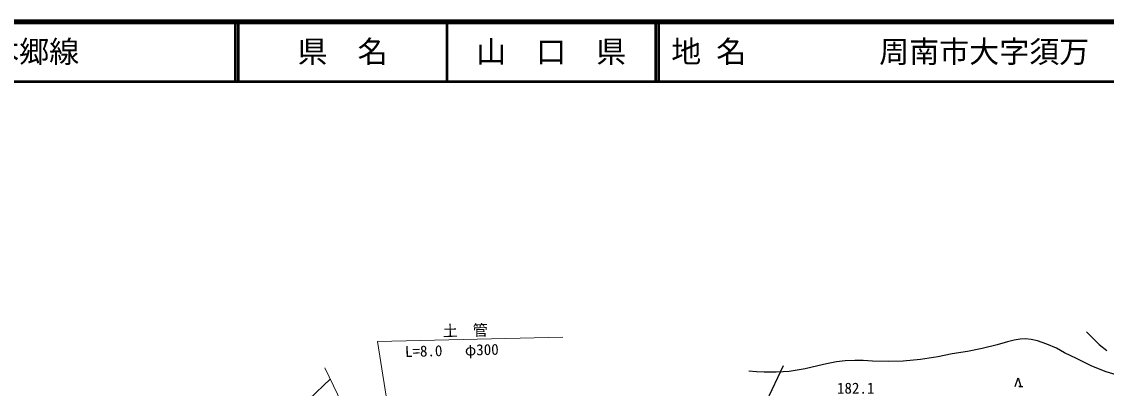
# Model space of a CAD drawing. Units: millimetres, scale not verified. Extents: x 40000 to 680000, y 20000 to 380000.
# Drawn here: x 262159 to 442866, y 318866 to 380000 of the extents above; entities that cross this region are included whole.
import ezdxf
from ezdxf.enums import TextEntityAlignment as Align

# ---------------------------------------------------------------- set-up
doc = ezdxf.new("R2010")
doc.units = ezdxf.units.MM
doc.header["$LTSCALE"] = 1000
for name, color, linetype, lineweight in [('M-BGD', 7, 'Continuous', 25), ('M-STR-HTXT', 7, 'Continuous', 13), ('M-TTL', 2, 'Continuous', 140), ('M-TTL-LINE', 7, 'Continuous', 50)]:
    doc.layers.add(name, color=color, linetype=linetype, lineweight=lineweight)
doc.layers.add('M-TTL-TXT', color=7, linetype='Continuous')
doc.styles.add('ＭＳ ゴシック', font='')
doc.styles.get('ＭＳ ゴシック').set_extended_font_data('MS Gothic')

msp = doc.modelspace()

# ---------------------------------------------------------------- linework, layer by layer
at = {"layer": 'M-BGD'}
for p, q in [((428313, 319192), (428979, 319192)), ((428646, 319192), (428313, 319192))]:
    msp.add_line(p, q, dxfattribs=at)
for points in [[(445225, 320921), (442851, 321595), (440454, 322553), (437894, 323813), (435926, 324797), (434560, 325535), (432975, 326235), (431375, 326763), (430361, 327006), (429390, 327091), (428518, 327063), (427490, 326877), (426419, 326592), (424679, 326093), (422179, 325518), (419752, 324997), (417198, 324638), (414806, 324128), (411902, 323693), (408998, 323367), (406585, 323330), (403917, 323403), (402346, 323502), (400981, 323532), (399380, 323429), (397941, 323297), (396267, 322930), (394808, 322590), (392703, 322131), (391384, 321909), (390036, 321687), (389009, 321616), (387856, 321548), (385861, 321541), (384590, 321602), (383302, 321741)], [(439548, 328271), (441680, 326186), (442932, 325180)], [(378024, 308656), (379948, 309653), (382317, 311058), (383586, 312341), (384660, 313845), (386250, 316686), (389094, 322663)], [(427706, 319192), (428176, 320630), (428646, 319192)]]:
    msp.add_lwpolyline(points, dxfattribs=at)
at = {"layer": 'M-STR-HTXT'}
msp.add_line((326537, 293516), (312691, 322308), dxfattribs=at)
for points in [[(326897, 292302), (321415, 326696), (352292, 327422)], [(313590, 320439), (309991, 317019), (304990, 312437), (296952, 305570), (292979, 302576), (289101, 299930), (285890, 298053), (281938, 296239), (274535, 294234)]]:
    msp.add_lwpolyline(points, dxfattribs=at)
at = {"layer": 'M-TTL'}
msp.add_line((680000, 380000), (40000, 380000), dxfattribs=at)
at = {"layer": 'M-TTL-LINE'}
for p, q in [((297750, 380000), (297750, 370000)), ((298250, 380000), (298250, 370000)), ((333000, 380000), (333000, 370000)), ((367750, 380000), (367750, 370000)), ((368250, 380000), (368250, 370000)), ((40000, 370000), (680000, 370000))]:
    msp.add_line(p, q, dxfattribs=at)

# ---------------------------------------------------------------- texts
at = {"layer": 'M-BGD', "style": 'ＭＳ ゴシック'}
msp.add_text('182.1', height=1833, dxfattribs=at).set_placement((397992, 317429), align=Align.BOTTOM_LEFT)
at = {"layer": 'M-STR-HTXT', "style": 'ＭＳ ゴシック'}
for s, p in [('土\u3000管', (332348, 326953)), ('L=8.0\u3000 φ300', (326051, 323540))]:
    msp.add_text(s, height=1833, rotation=1.348, dxfattribs=at).set_placement(p, align=Align.BOTTOM_LEFT)
at = {"layer": 'M-TTL-TXT', "style": 'ＭＳ ゴシック'}
for s, p in [('主要地方道\u3000徳山本郷線', (216734, 375000)), ('地 名', (370380, 375000)), ('周南市大字須万', (405024, 375000))]:
    msp.add_text(s, height=3666, dxfattribs=at).set_placement(p, align=Align.MIDDLE_LEFT)
for s, p in [('県\u3000名', (315625, 375000)), ('山\u3000口\u3000県', (350375, 375000))]:
    msp.add_text(s, height=3666, dxfattribs=at).set_placement(p, align=Align.MIDDLE_CENTER)

doc.saveas('drawing.dxf')
